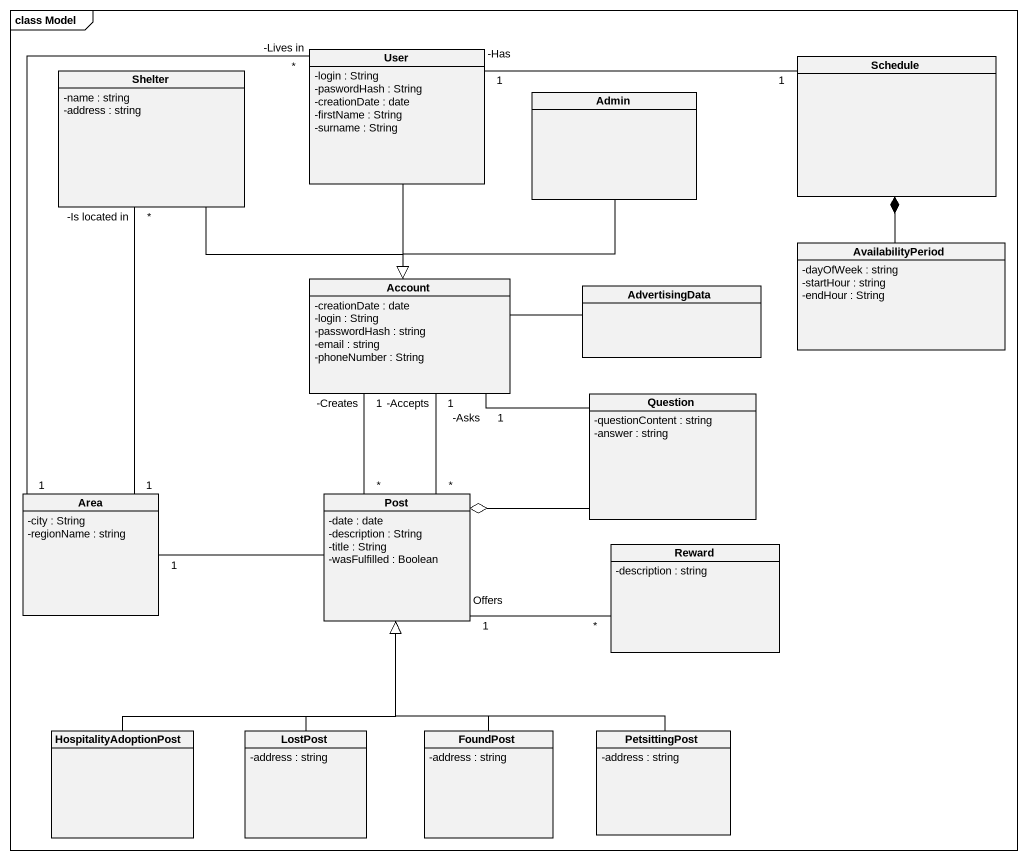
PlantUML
@startuml
mainframe class Model
hide circle
hide empty members
skinparam classAttributeIconSize 0
class Shelter {
  -name : string
  -address : string
}
class User {
  -login : String
  -paswordHash : String
  -creationDate : date
  -firstName : String
  -surname : String
}
class Schedule
class Admin
class AvailabilityPeriod {
  -dayOfWeek : string
  -startHour : string
  -endHour : String
}
class Account {
  -creationDate : date
  -login : String
  -passwordHash : string
  -email : string
  -phoneNumber : String
}
class AdvertisingData
class Question {
  -questionContent : string
  -answer : string
}
class Area {
  -city : String
  -regionName : string
}
class Post {
  -date : date
  -description : String
  -title : String
  -wasFulfilled : Boolean
}
class Reward {
  -description : string
}
class HospitalityAdoptionPost
class LostPost {
  -address : string
}
class FoundPost {
  -address : string
}
class PetsittingPost {
  -address : string
}
Shelter --|> Account
Shelter "-Is located in\n*" -- "1" Area
User "-Has\n1" -right- "1" Schedule
User --|> Account
User "*\n-Lives in" -- "1" Area
Schedule *-- AvailabilityPeriod
Admin --|> Account
Account -right- AdvertisingData
Account "-Asks\n1" -right- Question
Account "-Creates\n1" -- "*" Post
Account "-Accepts\n1" -- "*" Post
Post o-right- Question
Post -left- "1" Area
Post "1" -right- "*" Reward : Offers
HospitalityAdoptionPost -up-|> Post
LostPost -up-|> Post
FoundPost -up-|> Post
PetsittingPost -up-|> Post
@enduml
